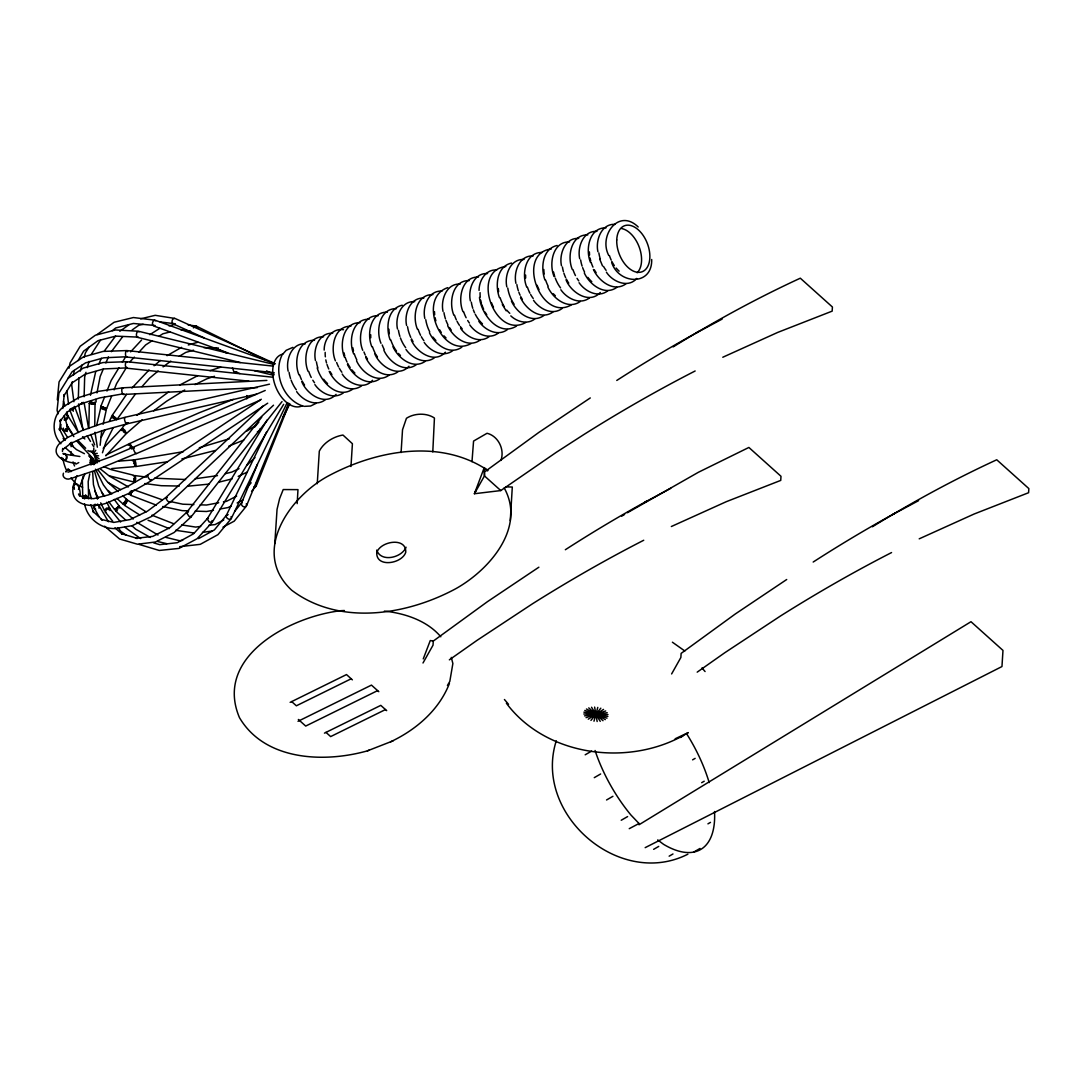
<?xml version="1.0" encoding="UTF-8"?>
<svg xmlns="http://www.w3.org/2000/svg" width="1083" height="1083" viewBox="0 0 1083 1083"><rect width="100%" height="100%" fill="white"/><g stroke="black" fill="none" stroke-linecap="round" stroke-linejoin="round"><path stroke-width="1.5" d="M93.043 464.377L93.355 462.807M88.86 427.433L89.307 403.445L95.02 403.986L94.763 425.605M92.082 403.742L92.109 402.199M78.301 399.004L78.937 377.737M84.108 396.744L84.664 377.006L85.963 372.335M170.342 501.889L151.146 516.686L132.112 525.715L114.636 528.612C100.367 528.639 86.992 518.08 84.609 503.906M128.295 445.235C129.08 441.932 132.167 447.59 131.896 449.188M100.123 445.289L101.707 430.614M274.798 543.612L277.045 509.376L279.617 498.6L283.218 489.557L297.974 489.638L297.175 503.636M317.251 483.735L319.309 451.164C323.668 442.581 333.578 436.53 342.986 435.055L352.408 443.719L350.973 466.516M401.089 452.559L402.524 429.761L406.436 418.295C414.315 413.11 426.567 412.677 434.432 418.038L432.794 451.922M538.86 567.208L487.445 601.674L433.281 641.068L433.024 645.184L422.993 662.999M471.985 461.683L473.569 441.065L487.039 433.281C498.166 435.962 504.976 449.513 500.887 460.437M510.283 520.571L512.3 487.025L505.599 486.876M259.947 429.03L259.216 431.169L257.388 431.697M66.347 471.579L68.27 469.034L71.288 471.403M232.507 367.746L233.779 371.645L239.925 373.554M62.773 408.508L64.263 394.496L63.897 395.877L71.965 382.935L85.056 374.244L103.63 368.951L127.036 367.868M65.779 471.931L67.823 469.305L70.923 471.619M129.026 493.415L129.094 494.444L131.097 491.005M251.567 491.357L256.251 485.901L256.292 483.004M324.183 350.093C323.939 339.656 331.967 327.851 343.501 329.719M479.065 290.379C478.97 280.659 485.807 269.058 496.704 270.019M651.695 259.5C652.399 286.372 618.786 284.653 611.651 262.438M267.176 419.92L207.273 518.825L209.195 522.06L212.336 522.128L283.651 404.338M212.336 522.128L212.024 520.53M257.402 464.431L241.495 503.135C240.534 505.937 245.259 508.739 246.572 505.653L288.687 403.16M246.572 505.653L246.355 503.649M90.958 465.013L91.852 462.184L94.492 464.228M266.567 432.022L226.252 515.576C225.575 518.094 229.826 520.815 231.356 518.351L287.212 402.605M231.356 518.351L231.099 516.577M68.974 368.22L70.07 362.967L80.196 346.262L95.372 335.229L115.448 329.963L138.434 331.236L274.202 364.484M72.277 381.744L71.708 384.966L73.901 401.698M73.4 375.287L74.24 370.454M74.483 406.423L74.118 407.425M90.43 395.268L95.724 371.537M91.541 401.631C84.799 400.9 98.824 406.152 95.683 399.451M96.956 392.912L100.15 376.546L103.332 368.992M76.934 475.708L73.617 484.751L74.199 487.716M78.463 489.448C81.076 486.578 75.918 481.15 73.617 484.751M82.389 479.417L83.025 476.344M89.767 473.907L88.17 481.678L88.671 498.451C88.508 495.567 83.012 494.241 82.795 497.666L82.335 479.972M81.902 402.524L84.108 403.242L79.452 404.487M556.269 740.826C532.971 813.969 619.151 889.089 687.881 854.189M96.604 425.578L100.719 407.844L106.283 409.888L103.129 424.265M103.413 408.941L103.738 407.479M487.878 470.428L483.939 467.599L487.607 470.888M593.985 721.197L597.789 707.402M80.304 371.117L82.01 365.025M84.136 357.404L85.408 352.828L89.226 346.885M87.276 367.665L89.009 361.424M132.275 490.816L130.529 495.256L131.49 491.371M128.349 422.844C120.985 426.215 120.524 430.357 126.413 433.511L142.184 419.784M126.413 433.511L124.87 430.276L122.189 428.205M91.879 463.091L92.231 461.263L91.08 458.975M102.452 452.762L105.931 442.175L113.228 427.663M254.789 426.986L258.851 422.099M123.746 393.711L99.866 397.881L81.076 403.824L67.119 412.054L59.89 421.544L60.675 419.432L59.606 430.181L59.227 428.597L65.129 440.375M246.762 395.566L246.816 398.842M139.734 514.98L124.45 505.301L127.645 500.184L146.097 511.866M58.32 444.923C50.089 456.078 66.862 463.077 75.363 462.983M484.101 468.005L474.422 493.726L500.779 490.572L556.256 452.342L584.062 434.418A1012.415 528.287 -46.4 0 1 695.151 370.982M78.693 488.799L84.731 474.286M99.027 506.533L98.986 505.071L97.389 504.096M132.478 460.803C134.4 458.299 136.16 465.825 134.062 466.719L111.793 468.56M423.25 658.897L430.276 640.54L433.281 641.068M63.355 428.096L63.288 430.641L67.457 437.248M63.437 473.203C61.555 477.183 66.537 480.229 70.097 478.74M111.59 396.161L106.581 408.724L100.895 406.233L104.523 397.136M106.946 391.058L111.183 380.431L118.927 367.8M114.081 389.88L116.585 383.599L126.643 367.205M256.522 485.252L289.039 404.257M449.431 683.427C439.048 710.177 415.994 729.847 390.57 741.828M193.397 327.892L194.642 326.267L196.51 326.213L265.822 360.355M98.824 364.172L101.301 358.283M105.877 362.94L108.422 356.889M282.027 355.075C273.011 373.432 283.408 400.074 303.226 406.152M105.796 455.808L125.56 434.391C126.549 432.415 120.876 426.81 121.296 430.533M475.762 490.748L474.422 493.726L484.453 475.911L484.71 471.809L538.874 432.401L590.289 397.935M119.726 508.076C120.43 505.152 115.245 509.43 115.746 511.081L125.75 520.151M241.495 503.135L242.199 502.146M101.152 437.464L104.848 430.086M109.302 421.246L111.657 416.657L116.626 419.703M114.202 418.62L114.839 417.361M283.083 417.117L289.851 403.769M406.071 547.226C401.82 557.786 380.891 562.727 376.722 550.096M109.938 510.607L110.249 509.213L108.462 508.658L105.931 509.998L105.2 511.907L112.7 521.207M671.622 673.937L680.869 657.489L681.126 653.387L735.303 613.98L786.705 579.513M136.417 453.439L95.047 470.469L70.761 478.564M91.744 463.077L92.772 459.828L90.349 457.256M127.131 501.334L125.547 503.906M447.428 685.471L449.811 681.41L452.87 663.527L451.286 657.381M116.869 498.424L123.124 504.096L126.684 499.331L123.029 496M126.711 499.331L123.151 504.096M226.252 515.576L228.134 514.601M78.166 360.544L83.594 351.163L97.998 340.685L115.691 336.123L138.258 337.124M90.579 463.186L91.879 462.116L93.91 464.702M122.379 362.182L124.965 357.972M68.039 378.251L72.074 371.78L85.638 362.819L103.738 357.81L127.158 356.727M91.419 354.209L100.557 340.021M99 508.198L99.257 506.018L97.646 505.016L95.466 505.247L93.828 507.128L98.932 516.523M135.551 393.846L117.045 419.351L112.226 415.412L126.616 394.307M104.401 350.919L115.529 336.136M207.273 518.825L208.45 518.202M130.001 361.736L134.36 357.092M125.154 504.461L124.45 505.301M133.412 475.83L134.59 476.195L134.847 482.246L135.713 478.727L135.199 475.627L133.439 481.894L109.952 476.006M111.373 351.664L122.731 336.61M103.223 448.321L121.228 429.206M261.761 417.117L186.479 512.597L189.065 516.388L191.109 516.875L282.027 401.603M234.686 511.406L241.78 502.58M246.301 506.208L234.212 521.153L222.976 527.164M600.821 708.187L590.939 720.398M226.523 515.129L214.38 529.925L198.568 538.63M231.085 518.811L217.94 534.65L200.26 544.343L179.643 546.685M83.12 497.571L85.543 496.461L88.535 498.6M246.031 488.731L251.161 482.788M89.74 462.725L91.216 461.642L92.096 462.427M131.95 388.039L149.021 370.007M142.008 386.617L149.549 378.17L158.159 370.982M282.717 354.195L286.196 350.31L292.897 347.359M336.082 394.361C325.049 406.585 306.706 394.144 301.873 381.866M372.525 380.309C363.983 390.462 348.225 383.558 342.201 374.055M408.968 366.257C397.935 378.481 379.591 366.04 374.759 353.762M445.411 352.205C434.378 364.429 416.034 351.989 411.202 339.71M600.293 292.478C589.26 304.702 570.931 292.275 566.084 279.996M636.736 278.426C628.208 288.592 612.45 281.688 606.412 272.185M207.516 518.473L193.546 533.811L177.301 542.705L159.756 544.668L153.664 542.867M212.092 522.48L197.092 538.711L178.952 548.418L159.255 550.462L138.976 544.383M130.61 351.853L141.562 340.048M138.881 352.232L145.65 344.935L152.27 340.644M91.608 463.01L92.448 460.465L91.067 458.204M123.394 431.806L124.301 430.858M263.155 405.908L166.078 497.287L147.505 511.135L129.96 519.596L113.769 522.426L101.098 519.339L102.411 520.03L92.867 511.244L93.734 512.516L90.85 504.786M273.525 405.204L170.153 502.498C168.136 502.945 163.899 496.434 167.323 497.666M247.208 464.905L254.965 457.622M233.278 399.41L199.516 412.65L152.933 432.862L129.852 443.502L129.757 445.289M112.226 415.412L117.438 419.297M108.828 509.741L109.721 508.157L106.77 502.228M136.959 415.344L168.637 391.924M154.07 365.77L160.379 360.49M163.073 366.866L170.803 361.126M97.28 453.33L94.722 453.736L91.459 451.977M97.226 334.471L114.148 322.247L133.399 317.536L155.031 320.189L275.272 363.807M58.739 444.328L67.66 437.464L82.078 430.56L101.558 423.697L124.775 417.348L269.505 384.167M62.611 449.729L70.801 443.407M153.637 410.823L166.66 401.184L184.719 390.002M255.439 425.687L246.87 431.034M112.388 330.613L115.637 327.987L133.371 323.465L155.099 325.509M73.685 407.912L70.354 408.887M119.807 331.263L128.891 324.859M132.126 329.977L138.841 325.238L143.227 324.318M449.35 659.845L477.061 640.337L532.633 603.691A1012.415 528.287 -46.4 0 1 643.722 540.255M697.195 672.15L724.92 652.643L780.477 615.997A1012.415 528.287 -46.4 0 1 891.566 552.56M218.482 348.036L203.794 347.602M98.607 455.835L95.575 455.429L92.772 453.29M236.96 371.916L235.106 372.39M83.675 402.375L82.037 403.066M261.314 399.248L147.762 474.868L127.239 486.7L108.625 494.85L93.761 498.64L82.592 498.112M267.718 403.187L151.268 480.73L130.502 492.697L111.129 501.104C97.592 508.482 68.459 508.36 73.333 485.522C78.626 480.256 81.279 493.32 79.749 496.271L78.531 494.038L84.677 498.925M149.806 334.701L159.905 328.257M158.89 336.353L162.87 333.781L170.288 331.926M603.529 709.406L588.245 719.193M255.832 486.416L253.977 486.89M179.913 384.952L197.769 375.652M638.997 824.772L970.991 621.71L1002.98 650.423L1001.965 666.546L645.17 847.651M117.275 510.635L115.746 511.081M316.128 403.336L310.631 406.03L304.377 406.355M325.238 399.817C315.6 407.113 302.644 400.344 296.647 391.613M343.46 392.791C333.835 400.087 320.866 393.319 314.869 384.587M352.571 389.284C337.395 399.465 320.906 381.933 317.197 367.868M361.681 385.765C349.403 394.605 334.336 382.8 329.205 371.334M379.903 378.739C367.624 387.579 352.557 375.774 347.426 364.308M389.014 375.232C376.735 384.072 361.668 372.254 356.537 360.788M398.124 371.713C385.846 380.553 370.779 368.748 365.648 357.282M416.346 364.687C404.067 373.527 389 361.722 383.869 350.256M425.457 361.18C413.178 370.02 398.111 358.202 392.98 346.736M434.567 357.661C424.942 364.957 411.973 358.189 405.976 349.457M452.789 350.635C443.164 357.931 430.195 351.163 424.198 342.431M461.899 347.129C449.621 355.969 434.554 344.15 429.423 332.684M471.01 343.609C441.471 359.637 416.576 298.055 447.78 287.645M480.121 340.103C467.842 348.943 452.775 337.124 447.645 325.658M489.232 336.583C479.607 343.88 466.638 337.111 460.641 328.379M498.342 333.077C488.717 340.373 475.748 333.591 469.751 324.873M507.453 329.557C497.828 336.854 484.859 330.085 478.862 321.353M516.564 326.051C498.491 337.3 481.042 313.84 479.485 297.392M525.675 322.531C494.755 339.832 469.968 270.777 505.815 266.513M534.785 319.025C527.394 324.724 517.078 321.827 510.797 315.884M543.896 315.505C531.618 324.345 516.55 312.54 511.42 301.074M553.007 311.999C540.728 320.839 525.661 309.021 520.53 297.554M562.118 308.479C552.492 315.776 539.524 309.007 533.526 300.289M571.228 304.973C540.309 322.274 515.522 253.205 551.369 248.941M580.339 301.453C568.061 310.293 552.993 298.488 547.863 287.022M589.45 297.947C579.825 305.244 566.856 298.461 560.859 289.743M607.671 290.921C598.046 298.218 585.077 291.435 579.08 282.717M616.782 287.401C604.517 296.241 589.45 284.436 584.306 272.97M625.893 283.895C613.628 292.735 598.561 280.917 593.416 269.464M673.152 346.898C714.157 321.556 756.516 298.367 800.31 278.196L832.421 307.017L832.164 311.132L777.756 332.4L722.781 357.255M621.723 516.171L624.58 514.452M627.423 512.733L698.413 472.269L748.881 447.455L780.992 476.29L780.735 480.405L726.327 501.673L671.352 526.514M872.424 526.758C912.509 502.038 953.961 479.498 996.739 459.774L1028.85 488.595L1028.593 492.711L974.172 513.992L919.21 538.833M616.769 380.458A1011.603 500.373 -49.7 0 1 695.922 333.131L698.819 331.384M565.34 549.731A1011.603 500.373 -49.7 0 1 644.493 502.404L647.39 500.657M813.184 562.036A1011.603 500.373 -49.7 0 1 892.351 514.709L895.248 512.976M91.486 462.888L93.788 460.952L93.246 458.772L76.514 440.808M585.186 754.797L591.562 751.128M594.269 777.662L600.632 773.979M680.3 737.523L682.845 736.047M606.548 799.985L612.924 796.303M692.592 759.846L695.137 758.371M621.222 820.251L627.599 816.582M701.662 782.698L704.207 781.222M653.631 849.343L658.735 846.405M707.93 823.852L710.489 822.376M669.145 856.179L672.976 853.973M693.607 852.145L699.984 848.463M167.066 355.657L181.565 347.345M179.277 356.28L185.87 352.381L193.573 350.175M223.788 519.908L215.07 524.578L208.938 525.269M695.922 333.131L722.144 319.079M644.493 502.404L670.715 488.352M892.351 514.709L918.574 500.657M75.864 464.133L78.775 462.576M629.25 828.671L639.011 823.5M236.663 496.122L226.564 501.294L223.423 501.876M231.153 505.991L228.147 507.534L219.984 509.037M237.15 502.932L243.147 499.859M106.161 454.955L128.715 444.044M175.162 323.776L160.216 321.962M290.149 702.353L346.506 674.574L352.381 679.853M351.23 678.757L296.363 705.805L291.652 701.567M298.015 721.305L371.455 685.106L378.806 691.699M377.642 690.602L305.704 726.07L298.353 719.464M324.44 733.137L380.796 705.371L386.685 710.651M385.534 709.541L330.653 736.589L325.956 732.365M194.967 384.627L206.921 378.779L214.502 376.302M130.095 447.211L131.219 446.67M70.3 443.786L84.515 436.99L103.738 430.222L126.657 423.927L256.495 394.171M63.207 453.967L79.871 456.498M239.018 468.655L231.803 472.08L225.426 473.65M238.206 476.371L247.1 472.161M675.156 738.782L688.233 732.609C631.998 767.441 546.915 757.586 506.384 703.219M265.227 390.462L111.414 456.566L67.999 472.215M260.231 400.155L136.282 453.669C134.59 453.384 131.991 446.358 134.414 447.929M243.702 440.104L228.838 446.115M95.182 504.191L93.449 505.761L94.614 507.494M344.421 610.514L341.077 610.677C291.205 616.241 213.473 656.298 239.451 717.609C264.807 760.794 324.237 763.041 367.435 750.844L369.113 750.181M367.435 750.844L393.21 740.786M605.708 710.949L586.065 717.65M209.98 370.684L220.742 367.164M229.474 438.696L199.286 447.753M215.368 450.447L181.89 458.921M188.28 344.976L197.878 342.228M169.002 325.888L175.08 324.318M183.406 451.665L134.414 459.855L134.157 463.89M134.617 465.46C136.783 468.709 136.106 460.668 134.414 459.855M95.02 403.986L89.158 403.485M217.466 475.627L195.265 478.754M219.023 482.125L232.114 478.876M140.546 318.849L155.18 315.315L175.04 318.47L274.459 363.36M91.378 462.725L92.245 462.522C95.155 459.909 91.365 456.512 88.657 455.943M557.109 245.489C542.217 248.833 540.566 268.11 544.966 280.05M511.555 263.047C496.664 266.391 495.012 285.668 499.412 297.608M402.226 305.203C387.335 308.547 385.683 327.824 390.083 339.764M167.405 461.751L135.416 466.611M218.712 502.742L206.515 505.03L200.206 504.813M213.459 510.242L206.555 511.487L195.197 511.095M90.119 461.114L91.689 461.493L92.123 462.793M174.471 318.348C171.818 318.537 171.087 322.896 173.456 324.02L203.97 337.801M607.225 712.722L584.549 715.877M200.666 526.406L195.698 527.083L181.727 524.93M202.467 532.376L212.078 531.049M182.689 540.349L179.507 540.701L165.794 537.358M187.576 486.226L208.884 484.115M64.614 460.383C68.662 459.95 67.119 452.667 63.18 453.533M119.008 461.128L133.223 459.964M133.642 463.348L134.915 463.24M64.263 419.243C67.823 419.243 68.337 414.667 66.632 412.271M148.019 474.855C146.395 475.979 151.349 482.91 151.295 479.566M266.878 380.417L122.569 387.822L98.648 391.315L78.951 397.488L64.614 405.949C52.228 414.464 50.603 432.862 60.838 443.746M257.253 387.606L123.124 394.483C121.662 393.508 120.944 386.969 123.11 388.418M615.144 224.357C601.309 223.45 595.366 240.372 597.924 251.73M606.033 227.863C588.976 227.362 585.199 250.011 590.533 262.479M596.923 231.383C583.087 230.476 577.144 247.398 579.703 258.756M587.812 234.889C570.755 234.388 566.978 257.037 572.311 269.505M578.701 238.409C564.866 237.502 558.923 254.424 561.481 265.782M569.59 241.915C552.533 241.414 548.756 264.062 554.09 276.531M542.258 252.461C525.201 251.96 521.424 274.595 526.744 287.076M533.147 255.967C519.312 255.074 513.369 271.995 515.928 283.34M524.037 259.487C510.201 258.58 504.258 275.502 506.817 286.86M487.594 273.539C473.758 272.632 467.802 289.554 470.374 300.912M478.483 277.045C461.426 276.544 457.649 299.192 462.969 311.66M469.372 280.565C452.315 280.064 448.538 302.698 453.858 315.18M460.261 284.071C446.426 283.177 440.47 300.099 443.042 311.444M442.04 291.097C428.191 290.203 422.248 307.125 424.82 318.47M432.929 294.617C415.872 294.116 412.095 316.75 417.415 329.232M423.819 298.123C409.97 297.229 404.027 314.151 406.599 325.496M414.708 301.643C400.859 300.736 394.916 317.657 397.488 329.015M396.486 308.669C379.416 308.168 375.652 330.802 380.972 343.284M387.376 312.175C370.305 311.674 366.541 334.322 371.862 346.79M378.265 315.695C361.194 315.194 357.431 337.828 362.751 350.31M369.154 319.201C352.083 318.7 348.32 341.348 353.64 353.816M360.043 322.72C342.973 322.22 339.209 344.854 344.529 357.336M350.933 326.227C333.862 325.726 330.098 348.374 335.419 360.842M332.711 333.253C318.862 332.346 312.919 349.281 315.478 360.625M323.6 336.772C306.53 336.272 302.766 358.906 308.086 371.388M314.49 340.279C297.419 339.778 293.655 362.426 298.976 374.894M305.379 343.798C291.53 342.891 285.587 359.813 288.146 371.171M185.559 479.525L154.693 478.185M179.331 486.064L161.205 485.698L144.729 483.546M607.956 714.59L583.805 713.995M63.301 438.818L64.506 439.075M193.884 504.597L182.824 504.204L170.207 501.51M188.713 510.865L182.215 510.648L162.761 506.492M273.051 366.095L126.846 350.567L103.075 351.42L83.35 356.957L68.243 367.151L59.051 381.933L57.304 399.776M274.216 372.701L126.562 357.024C124.464 356.05 125.669 348.306 127.632 351.704M272.93 377.236L126.725 361.708L102.953 362.561L83.229 368.098L68.121 378.292L58.929 393.088L57.088 410.213L58.035 413.909M248.928 381.175L126.44 368.166C124.721 367.137 125.005 360.666 127.293 362.277M64.29 420.15C66.889 420.813 69.664 416.359 66.889 414.979M384.411 611.083C404.988 613.344 427.135 620.627 440.808 636.777M135.199 475.627L146.571 477.116M105.579 510.905L104.455 510.391L100.692 502.837M99.162 458.867L93.842 454.995M188.076 324.886L195.888 326.037M180.807 329.733L190.649 331.181M175.663 530.291L193.965 533.012M106.378 512.516L105.444 512.232M129.852 443.502L132.681 448.051M607.874 716.459L583.886 712.14M89.97 457.053L92.61 458.123M162.315 499.832L134.075 489.827M157.604 541.5L166.836 543.693M254.383 370.67L273.715 375.327M240.304 362.548L137.473 337.354C135.307 336.285 136.634 329.828 139.098 331.818M90.227 460.18L91.825 461.331L92.069 462.942L90.552 459.436M133.954 475.329L111.319 469.67L103.765 466.651M133.696 478.605L135.023 478.943M100.895 406.233L106.581 408.724M105.213 409.916L103.088 409.266M119.198 506.005L114.663 509.646L119.225 506.181L114.257 499.398M95.683 509.213L94.086 508.211M606.981 718.164L584.793 710.421M188.104 512.449L186.682 512.327L170.207 527.462L152.784 536.383L136.12 538.292L137.351 538.454L121.607 533.675L122.176 534.041L114.906 527.854M227.809 352.882L153.651 325.969C150.889 324.805 153.217 318.307 155.83 320.839M216.641 348.55L215.964 348.306L226.685 353.085M130.529 495.256L156.277 505.111M151.918 515.183L173.727 523.752M148.06 520.26L169.3 528.599M94.316 402.253L95.033 402.714M63.301 438.29L64.452 439.008M90.579 457.067L91.473 457.446M266.499 370.873L274.148 374.298M66.767 426.12L73.861 436.598M101.68 408.697L100.529 407.885M84.433 453.696L76.46 449.594L69.583 443.529M69.881 409.861L73.495 409.333L74.524 406.68M605.316 719.613L586.444 708.972M158.01 535.029L136.81 522.304M150.429 537.466L135.768 529.235L132.004 525.824M128.457 486.93L109.329 476.1L100.678 469.169M130.244 491.52L131.517 492.251M108.097 482.558L120.7 489.692M90.065 451.205L94.424 452.207L95.778 450.298M64.547 453.669C67.227 454.819 67.322 460.14 63.965 460.221L62.421 458.488M483.871 467.87C437.045 439.062 375.625 450.894 329.408 475.41C290.041 495.879 250.281 551.91 291.706 590.235C339.182 626.109 406.369 615.279 455.672 588.773C489.367 569.983 526.243 527.732 504.204 487.932M196.51 326.213L197.932 327.783M87.913 450.514C89.781 452.504 94.898 451.733 93.788 448.348M672.394 642.205L684.808 650.991M638.185 226.97C618.664 207.774 598.33 235.796 608.754 255.453M124.843 527.259L140.668 538.63M126.129 535.164L120.998 531.482L117.885 527.624M99.054 461.696L94.6 456.931M657.706 839.934L663.595 844.347A98.539 45.906 60 0 0 714.523 811.519M125.249 417.524C122.975 417.293 126.4 426.729 126.887 422.6M73.766 455.131L65.115 447.523M603.014 720.696L588.746 707.889M500.779 490.572L484.453 475.911L483.939 467.599M118.128 491.547L107.122 481.542L97.984 469.887M124.911 501.713L126.048 502.742M108.124 490.477L111.874 493.889M119.956 507.02L133.195 519.028M82.579 436.693L84.84 438.981M77.935 440.415L85.692 448.267M639.078 823.567L630.915 814.998A98.539 45.906 60 0 1 595.054 750.492M63.288 430.641C65.359 432.862 69.001 429.112 67.647 426.77M62.638 459.639L61.393 457.473M66.848 414.369L67.512 415.398M66.726 425.511C70.029 431.657 58.848 432.022 61.027 424.414M74.443 489.232L73.224 487.025M104.591 526.216L119.631 539.023L137.487 544.221L155.478 542.001L174.079 532.525L191.109 516.875L191.231 515.67M701.987 667.927L705.074 671.541M504.434 699.51L508.55 704.329M112.158 417.984L111.522 416.833M109.721 508.157L106.581 508.076L104.455 510.391M110.006 508.888L120.606 522.02M110.304 494.119L103.386 484.873L95.507 469.196M116.937 507.832L117.844 509.051M101.558 492.115L104.591 496.163M108.625 501.551L114.663 509.646M97.416 462.793L94.938 458.921M67.769 415.628L78.409 432.469L69.623 409.523M66.74 424.78L73.427 435.366M65.467 428.706L67.254 431.535M70.801 442.541L73.306 446.507M502.309 304.58L506.194 310.821M600.239 721.346L591.535 707.24M87.182 435.989L90.525 441.444M92.19 444.179L93.869 446.913M99.257 506.018L108.435 521.762M94.857 460.762L95.913 463.24M103.833 496.298L98.675 485.929L94.668 471.606M94.681 490.734L98.445 498.302M130.326 446.913L130.718 447.726M599.644 258.972L602.527 265.944M74.768 407.005L82.998 429.166M72.195 408.264L73.306 411.256M90.796 434.486L94.641 444.91M60.161 442.392L60.418 443.123M63.518 401.346L64.845 406.03M64.29 415.601L67.39 426.54M94.343 462.279L94.587 463.781M97.429 499.114L93.449 484.642L92.651 471.741M88.86 489.502L91.378 498.64M597.153 721.522L594.621 707.077M84.163 402.998L88.603 428.53M78.504 404.013L83.039 430.059M94.966 432.252L97.362 447.198M66.956 391.071L68.567 404.257M78.897 487.336L78.951 488.122M85.652 494.877L85.733 498.058M400.453 355.468A24.638 15.013 68.9 0 1 398.436 353.451M396.54 351.149A24.638 15.013 68.9 0 1 390.787 339.913M389.325 333.74A24.638 15.013 68.9 0 1 388.946 329.218M384.14 349.362A24.638 15.013 68.9 0 1 382.191 344.935M354.899 373.026A24.638 15.013 68.9 0 1 351.921 369.899M350.107 367.475A24.638 15.013 68.9 0 1 347.697 363.414M346.993 361.979A24.638 15.013 68.9 0 1 345.233 357.471M344.76 355.941A24.638 15.013 68.9 0 1 344.028 352.841M446.02 337.896A24.638 15.013 68.9 0 1 444.003 335.879M441.214 332.346A24.638 15.013 68.9 0 1 439.549 329.679M435.88 320.812A24.638 15.013 68.9 0 1 435.136 317.712M434.689 314.666A24.638 15.013 68.9 0 1 434.5 311.66M606.101 270.357A24.638 15.013 68.9 0 1 603.542 266.445M600.334 259.108A24.638 15.013 68.9 0 1 598.872 252.948M486.768 314.774A24.638 15.013 68.9 0 1 485.103 312.107M483.654 309.278A24.638 15.013 68.9 0 1 481.894 304.783M481.434 303.254A24.638 15.013 68.9 0 1 480.69 300.153M480.243 297.094A24.638 15.013 68.9 0 1 480.08 292.654M469.44 323.045A24.638 15.013 68.9 0 1 467.694 320.5M466.137 317.739A24.638 15.013 68.9 0 1 463.673 311.809M304.553 385.034A24.638 15.013 68.9 0 1 302.13 380.972M301.44 379.537A24.638 15.013 68.9 0 1 299.666 375.043M405.651 347.643A24.638 15.013 68.9 0 1 400.412 337.91M399.898 336.393A24.638 15.013 68.9 0 1 398.436 330.234M367.475 359.136A24.638 15.013 68.9 0 1 365.919 356.388M365.215 354.953A24.638 15.013 68.9 0 1 363.969 351.961M509.795 313.312A24.638 15.013 68.9 0 1 506.803 310.171M504.136 306.448A24.638 15.013 68.9 0 1 500.116 297.757M498.654 291.598A24.638 15.013 68.9 0 1 498.329 288.552M539.023 289.635A24.638 15.013 68.9 0 1 537.087 285.222M356.808 359.894A24.638 15.013 68.9 0 1 354.344 353.965M353.478 350.878A24.638 15.013 68.9 0 1 352.882 347.792M413.029 341.578A24.638 15.013 68.9 0 1 411.472 338.817M410.768 337.382A24.638 15.013 68.9 0 1 407.546 326.728M341.876 372.227A24.638 15.013 68.9 0 1 339.331 368.315M338.586 366.92A24.638 15.013 68.9 0 1 336.637 362.507M451.218 330.071A24.638 15.013 68.9 0 1 449.472 327.526M447.915 324.765A24.638 15.013 68.9 0 1 445.966 320.351M445.451 318.835A24.638 15.013 68.9 0 1 443.989 312.676M377.439 356.93A24.638 15.013 68.9 0 1 375.774 354.263M375.029 352.868A24.638 15.013 68.9 0 1 372.566 346.939M370.779 337.734A24.638 15.013 68.9 0 1 370.752 334.796M435.88 340.441A24.638 15.013 68.9 0 1 432.983 337.097M429.694 331.791A24.638 15.013 68.9 0 1 425.768 319.702M555.349 295.74A24.638 15.013 68.9 0 1 553.332 293.737M548.133 286.129A24.638 15.013 68.9 0 1 545.67 280.186M544.207 274.026A24.638 15.013 68.9 0 1 543.842 269.505M560.547 287.916A24.638 15.013 68.9 0 1 555.308 278.196M554.78 276.679A24.638 15.013 68.9 0 1 553.575 272.05M568.765 283.164A24.638 15.013 68.9 0 1 566.355 279.103M565.651 277.668A24.638 15.013 68.9 0 1 563.891 273.16M563.431 271.63A24.638 15.013 68.9 0 1 562.429 267M493.469 307.206A24.638 15.013 68.9 0 1 491.533 302.78M331.885 374.501A24.638 15.013 68.9 0 1 330.22 371.835M328.772 369.005A24.638 15.013 68.9 0 1 327.012 364.497M326.538 362.967A24.638 15.013 68.9 0 1 325.807 359.867M325.347 356.821A24.638 15.013 68.9 0 1 325.184 352.368M522.358 299.422A24.638 15.013 68.9 0 1 520.801 296.661M520.097 295.226A24.638 15.013 68.9 0 1 518.865 292.248M518.337 290.731A24.638 15.013 68.9 0 1 516.875 284.572M423.873 340.617A24.638 15.013 68.9 0 1 421.328 336.705M420.583 335.31A24.638 15.013 68.9 0 1 418.119 329.367M596.097 272.618A24.638 15.013 68.9 0 1 594.432 269.951M592.983 267.122A24.638 15.013 68.9 0 1 591.223 262.627M590.763 261.098A24.638 15.013 68.9 0 1 590.032 257.998M589.572 254.938A24.638 15.013 68.9 0 1 589.396 251.933M591.792 281.688A24.638 15.013 68.9 0 1 587.879 277.383M584.576 272.077A24.638 15.013 68.9 0 1 582.64 267.65M582.112 266.134A24.638 15.013 68.9 0 1 580.65 259.974M302.604 405.624A27.711 16.895 68.9 0 1 275.556 386.414A27.711 16.895 68.9 0 1 282.798 354.087M82.606 487.188A27.711 16.895 68.9 0 1 80.156 486.105M75.377 482.707A27.711 16.895 68.9 0 1 70.964 477.847M66.618 470.604A27.711 16.895 68.9 0 1 62.841 458.271M62.448 451.557A27.711 16.895 68.9 0 1 62.719 448.43M74.565 465.988A27.711 16.895 68.9 0 1 73.021 461.913M71.383 454.982A27.711 16.895 68.9 0 1 71.031 451.57M71.085 446.683A27.711 16.895 68.9 0 1 71.857 442.216M533.215 298.461A24.638 15.013 68.9 0 1 530.656 294.549M529.912 293.155A24.638 15.013 68.9 0 1 527.448 287.212M525.661 278.02A24.638 15.013 68.9 0 1 525.634 275.082M314.544 382.773A24.638 15.013 68.9 0 1 312.811 380.214M311.241 377.466A24.638 15.013 68.9 0 1 308.777 371.523M619.124 271.156A24.638 15.013 68.9 0 1 616.132 268.015M614.318 265.592A24.638 15.013 68.9 0 1 611.909 261.531M611.205 260.096A24.638 15.013 68.9 0 1 609.445 255.602M578.769 280.89A24.638 15.013 68.9 0 1 577.022 278.345M575.466 275.583A24.638 15.013 68.9 0 1 573.002 269.653M462.224 328.853A24.638 15.013 68.9 0 1 460.329 326.565M459.436 325.32A24.638 15.013 68.9 0 1 457.026 321.258M456.322 319.823A24.638 15.013 68.9 0 1 454.562 315.315M296.322 389.799A24.638 15.013 68.9 0 1 291.083 380.065M290.555 378.549A24.638 15.013 68.9 0 1 289.107 372.39M482.463 323.844A24.638 15.013 68.9 0 1 475.247 314.232M474.544 312.797A24.638 15.013 68.9 0 1 473.312 309.806M472.784 308.289A24.638 15.013 68.9 0 1 471.322 302.13M621.507 228.513A24.638 15.013 68.9 0 1 639.403 247.601A24.638 15.013 68.9 0 1 637.17 272.781M327.567 383.572A24.638 15.013 68.9 0 1 323.655 379.253M317.888 368.017A24.638 15.013 68.9 0 1 316.439 361.844M514.1 304.242A24.638 15.013 68.9 0 1 507.765 288.078M686.636 733.773A98.539 45.906 60 0 1 709.175 782.576M376.762 552.56C375.936 568.006 402.01 563.864 405.746 552.303C406.585 536.87 380.512 540.999 376.762 552.56M616.741 239.952A24.638 15.013 68.9 0 0 640.879 272.131A24.638 15.013 68.9 0 0 642.273 234.185A24.638 15.013 68.9 0 0 616.741 239.952"/></g></svg>
